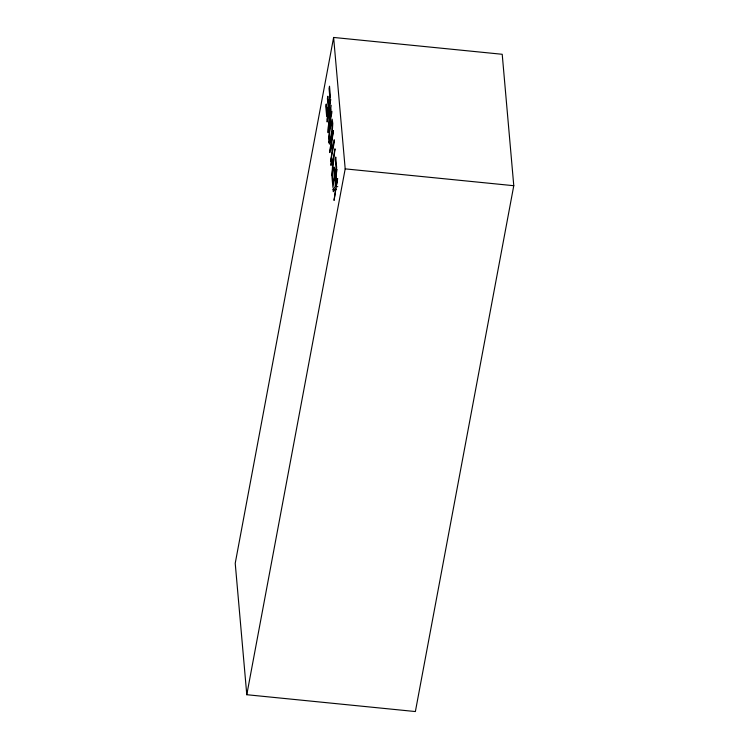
<?xml version="1.0" encoding="UTF-8"?>
<svg xmlns="http://www.w3.org/2000/svg" width="749" height="749" viewBox="0 0 749 749"><rect width="100%" height="100%" fill="white"/><g stroke="black" fill="none" stroke-linecap="round" stroke-linejoin="round"><path stroke-width="1.12" d="M335.533 186.435L336.788 168.956L335.093 186.922L333.062 189.235L333.277 191.716L335.739 188.654L334.045 200.414L337.63 178.562L336.329 185.499L335.533 186.435L337.78 186.66M333.623 37.45L235.223 563.295L246.786 694.716L415.377 711.55L513.777 185.705L502.214 54.284L333.623 37.45L345.195 168.871L246.786 694.716M328.802 142.001L329.438 144.117L330.562 141.776L332.247 132.208L332.781 123.435L332.163 119.166L330.169 124.999L328.745 137.226L328.802 142.001L331.058 142.226M345.195 168.871L513.777 185.705M333.062 189.235L336.432 189.572M329.176 137.245L329.672 141.196L331.985 130.916L331.798 122.115L330.131 128.032L329.176 137.245M332.584 165.005L331.891 175.996L335.009 148.808L333.427 157.29L330.777 163.31L330.964 165.445L333.099 160.211L332.584 165.005M330.215 112.528L327.847 129.98L328.09 132.742L331.835 112.715L331.676 110.955L328.493 127.995L331.18 105.3L327.697 118.033L330.674 99.514L326.929 119.54L327.144 122.003L330.712 108.905L330.215 112.528M326.227 104.177L325.787 106.545L326.667 116.544L330.412 96.518L329.504 86.201L329.064 88.56L329.803 97.052L328.53 103.868L327.856 96.218L327.416 98.568L328.09 106.218L326.948 112.35L326.227 104.177M333.417 130.738L329.672 150.764L329.832 152.59L331.376 144.37L332.004 151.56L330.627 161.615L334.372 141.589L334.213 139.763L332.453 149.201L331.816 142.01L333.417 130.738M332.462 175.051L332.022 177.41L332.902 187.409L336.647 167.392L335.739 157.065L335.299 159.434L336.039 167.926L334.766 174.742L334.091 167.083L333.651 169.433L334.326 177.092L333.183 183.224L332.462 175.051"/></g></svg>
